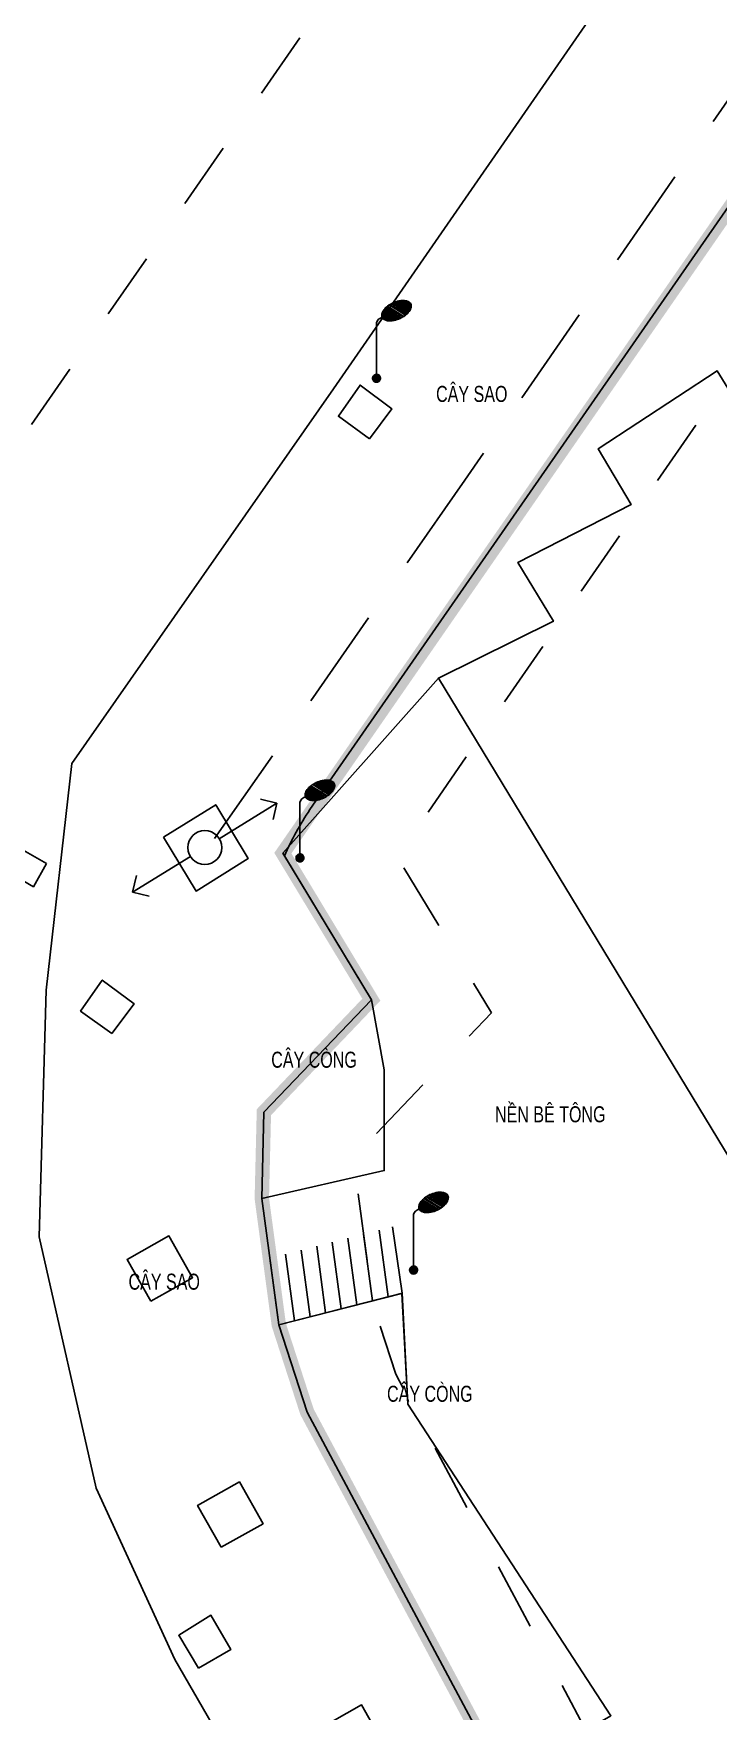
# Model space of a CAD drawing. Header units: millimetres. Extents: x 100 to 288, y -65 to 177.
# Drawn here: x 175.37 to 176.389, y 167.541 to 170.037 of the extents above; entities that cross this region are included whole.
import ezdxf

# ---------------------------------------------------------------- set-up
doc = ezdxf.new("R2010")
doc.units = ezdxf.units.MM
doc.header["$LTSCALE"] = 0.3
doc.header["$MEASUREMENT"] = 0
doc.linetypes.add('DASHDOTX2', pattern=[2, 1, -0.5, 0, -0.5])
doc.linetypes.add('DASHED2', pattern=[0.375, 0.25, -0.125])
for name, color, linetype in [('HATCH1', 8, 'CONTINUOUS'), ('KT', 8, 'CONTINUOUS'), ('Ky hieu', 7, 'CONTINUOUS'), ('LAYER 1', 1, 'CONTINUOUS'), ('THAY', 4, 'CONTINUOUS')]:
    doc.layers.add(name, color=color, linetype=linetype)
doc.styles.add('DIM', font='VAVON.TTF')

# ---------------------------------------------------------------- blocks, each defined once
blk = doc.blocks.new('Cot den')
at = {"layer": 'Ky hieu', "color": 5, "linetype": 'Continuous'}
for p, q in [((474185.965, 1112245.026), (474185.991, 1112245.093)), ((474185.965, 1112242.67), (474185.965, 1112245.026)), ((474185.991, 1112245.093), (474186.045, 1112245.174)), ((474186.045, 1112245.174), (474186.126, 1112245.228)), ((474186.126, 1112245.228), (474186.193, 1112245.255))]:
    blk.add_line(p, q, dxfattribs=at)
mesh = blk.add_polyface(dxfattribs=at)
corners = [(474186.293, 1112245.159), (474186.24, 1112245.199), (474186.324, 1112245.147), (474186.222, 1112245.225), (474186.388, 1112245.122), (474186.202, 1112245.255), (474186.426, 1112245.115), (474186.192, 1112245.289), (474186.489, 1112245.105), (474186.184, 1112245.319), (474186.528, 1112245.105), (474186.186, 1112245.362), (474186.599, 1112245.106), (474186.187, 1112245.386), (474186.631, 1112245.111), (474186.204, 1112245.434), (474186.707, 1112245.122), (474186.22, 1112245.483), (474186.772, 1112245.14), (474186.246, 1112245.526), (474186.839, 1112245.159), (474186.272, 1112245.571), (474186.898, 1112245.183), (474186.31, 1112245.616), (474186.965, 1112245.21), (474186.343, 1112245.654), (474187.016, 1112245.237), (474186.397, 1112245.701), (474187.086, 1112245.274), (474186.425, 1112245.727), (474187.119, 1112245.297), (474186.505, 1112245.781), (474187.199, 1112245.351), (474186.538, 1112245.804), (474187.227, 1112245.377), (474186.608, 1112245.841), (474187.281, 1112245.424), (474186.658, 1112245.868), (474187.313, 1112245.462), (474186.726, 1112245.896), (474187.352, 1112245.507), (474186.785, 1112245.919), (474187.378, 1112245.552), (474186.851, 1112245.938), (474187.404, 1112245.595), (474186.917, 1112245.956), (474187.42, 1112245.644), (474186.993, 1112245.967), (474187.436, 1112245.692), (474187.025, 1112245.972), (474187.438, 1112245.716), (474187.095, 1112245.973), (474187.44, 1112245.759), (474187.135, 1112245.973), (474187.432, 1112245.789), (474187.422, 1112245.824), (474187.197, 1112245.963), (474187.422, 1112245.824), (474187.401, 1112245.854), (474187.235, 1112245.956), (474187.384, 1112245.879), (474187.3, 1112245.931), (474187.331, 1112245.919)]
mesh.append_faces([[corners[k] for k in face] for face in [(0, 0, 2, 1), (1, 2, 4, 3), (3, 4, 6, 5), (5, 6, 8, 7), (7, 8, 10, 9), (9, 10, 12, 11), (11, 12, 14, 13), (13, 14, 16, 15), (15, 16, 18, 17), (17, 18, 20, 19), (19, 20, 22, 21), (21, 22, 24, 23), (23, 24, 26, 25), (25, 26, 28, 27), (27, 28, 30, 29), (29, 30, 32, 31), (31, 32, 34, 33), (33, 34, 36, 35), (35, 36, 38, 37), (37, 38, 40, 39), (39, 40, 42, 41), (41, 42, 44, 43), (43, 44, 46, 45), (45, 46, 48, 47), (47, 48, 50, 49), (49, 50, 52, 51), (51, 52, 54, 53), (53, 54, 57, 56), (56, 55, 58, 59), (59, 58, 60, 61), (61, 60, 62, 62)]], dxfattribs={"vtx0": -1, "vtx2": -1, "color": 5})
mesh = blk.add_polyface(dxfattribs=at)
corners = [(474185.872, 1112242.529), (474185.856, 1112242.542), (474185.903, 1112242.513), (474185.846, 1112242.551), (474185.909, 1112242.511), (474185.832, 1112242.567), (474185.934, 1112242.504), (474185.824, 1112242.577), (474185.943, 1112242.503), (474185.815, 1112242.594), (474185.965, 1112242.501), (474185.808, 1112242.608), (474185.978, 1112242.502), (474185.804, 1112242.623), (474185.995, 1112242.504), (474185.799, 1112242.639), (474186.01, 1112242.508), (474185.798, 1112242.655), (474186.026, 1112242.513), (474185.796, 1112242.67), (474186.039, 1112242.519), (474185.796, 1112242.67), (474186.057, 1112242.529), (474185.798, 1112242.689), (474186.065, 1112242.535), (474185.799, 1112242.7), (474186.084, 1112242.551), (474185.806, 1112242.723), (474186.089, 1112242.557), (474185.808, 1112242.732), (474186.105, 1112242.577), (474185.82, 1112242.754), (474186.109, 1112242.585), (474185.824, 1112242.762), (474186.121, 1112242.608), (474185.84, 1112242.782), (474186.123, 1112242.616), (474185.846, 1112242.789), (474186.13, 1112242.639), (474185.864, 1112242.804), (474186.131, 1112242.65), (474185.872, 1112242.81), (474186.133, 1112242.67), (474185.89, 1112242.82), (474186.131, 1112242.684), (474185.903, 1112242.826), (474186.13, 1112242.7), (474185.919, 1112242.831), (474186.125, 1112242.716), (474185.934, 1112242.835), (474186.121, 1112242.732), (474185.951, 1112242.837), (474186.114, 1112242.745), (474185.965, 1112242.838), (474186.105, 1112242.762), (474185.986, 1112242.836), (474186.097, 1112242.772), (474185.995, 1112242.835), (474186.084, 1112242.789), (474186.02, 1112242.828), (474186.073, 1112242.797), (474186.026, 1112242.826), (474186.057, 1112242.81)]
mesh.append_faces([[corners[k] for k in face] for face in [(0, 0, 2, 1), (1, 2, 4, 3), (3, 4, 6, 5), (5, 6, 8, 7), (7, 8, 10, 9), (9, 10, 12, 11), (11, 12, 14, 13), (13, 14, 16, 15), (15, 16, 18, 17), (17, 18, 20, 19), (21, 20, 22, 23), (23, 22, 24, 25), (25, 24, 26, 27), (27, 26, 28, 29), (29, 28, 30, 31), (31, 30, 32, 33), (33, 32, 34, 35), (35, 34, 36, 37), (37, 36, 38, 39), (39, 38, 40, 41), (41, 40, 42, 43), (43, 42, 44, 45), (45, 44, 46, 47), (47, 46, 48, 49), (49, 48, 50, 51), (51, 50, 52, 53), (53, 52, 54, 55), (55, 54, 56, 57), (57, 56, 58, 59), (59, 58, 60, 61), (61, 60, 62, 62)]], dxfattribs={"vtx0": -1, "vtx2": -1, "color": 5})
blk = doc.blocks.new('CDHT')
at = {"layer": 'Ky hieu', "color": 5, "ltscale": 0.001}
for p, q in [((474181.866, 1112250.568), (474182.503, 1112251.205)), ((474181.866, 1112250.568), (474185.466, 1112250.568)), ((474181.866, 1112250.568), (474182.503, 1112249.932)), ((474187.266, 1112250.568), (474190.866, 1112250.568)), ((474190.866, 1112250.568), (474190.23, 1112251.205)), ((474190.866, 1112250.568), (474190.23, 1112249.932))]:
    blk.add_line(p, q, dxfattribs=at)
blk.add_circle((474186.366, 1112250.568), 0.9, dxfattribs=at)

msp = doc.modelspace()

# ---------------------------------------------------------------- linework, layer by layer
at = {"layer": 'HATCH1', "ltscale": 5}
msp.add_lwpolyline([(175.74343, 168.81408, -0.0422369), (175.78132, 168.88264), (177.64389, 171.56606)], format="xyb", dxfattribs=at)
at = {"layer": 'HATCH1', "linetype": 'DASHED2', "ltscale": 2}
msp.add_lwpolyline([(177.40713, 170.39932), (177.09151, 170.92922), (176.46638, 170.02947), (176.01174, 169.37266), (175.62255, 168.81515)], dxfattribs=at)
at = {"layer": 'HATCH1', "linetype": 'Continuous', "ltscale": 0.7}
msp.add_lwpolyline([(176.62398, 168.00355), (178.74154, 169.41107), (177.99491, 170.56792), (177.83431, 170.46273), (177.74248, 170.48747), (177.65273, 170.39866), (177.58431, 170.51098), (177.40713, 170.39932), (177.45563, 170.31892), (177.12115, 170.11594), (177.19424, 169.99746), (176.86477, 169.80454), (176.9046, 169.74024), (176.43474, 169.45806), (176.38712, 169.53554), (176.21023, 169.41931), (176.25946, 169.33659), (176.09051, 169.25013), (176.14366, 169.1627), (175.97248, 169.07838), (176.62398, 168.00355)], dxfattribs=at)
at = {"layer": 'HATCH1', "ltscale": 5}
for points in [[(177.99491, 170.56792), (178.74154, 169.41107), (176.62398, 168.00355), (175.97248, 169.07838), (176.14366, 169.1627), (176.09051, 169.25013), (176.25946, 169.33659), (176.21023, 169.41931), (176.38712, 169.53554), (176.43474, 169.45806), (176.9046, 169.74024), (176.86477, 169.80454), (177.19424, 169.99746), (177.12202, 170.11647), (177.45563, 170.31892), (177.40713, 170.39932), (177.58431, 170.51098), (177.65273, 170.39866), (177.74248, 170.48747), (177.83431, 170.46273)], [(176.2292, 167.53471), (175.9273, 167.99847), (175.91841, 168.16329), (175.73511, 168.1164), (175.7772, 167.98657), (176.06793, 167.44226)]]:
    msp.add_lwpolyline(points, close=True, dxfattribs=at)
at = {"layer": 'HATCH1'}
for points in [[(176.27073, 170.16515), (175.81624, 169.50856), (175.42732, 168.95144), (175.38911, 168.61409), (175.37844, 168.24695), (175.4636, 167.8732), (175.58034, 167.61824), (175.98397, 166.91949), (176.98638, 165.1917), (177.48141, 164.33472), (177.97962, 163.47706), (178.23712, 163.03572), (178.46561, 162.80121), (178.67888, 162.69985), (178.85006, 162.7091), (179.03284, 162.78885), (179.63078, 163.12149), (182.25949, 164.59078), (183.12819, 165.07847)], [(175.97248, 169.07838), (175.74116, 168.81784), (175.87278, 168.59988), (175.89181, 168.49536), (175.892, 168.34574), (175.70987, 168.3043), (175.71297, 168.43252), (175.71297, 168.43252), (175.87278, 168.59988)], [(175.56371, 168.84153), (175.64134, 168.88991), (175.68977, 168.80993), (175.61214, 168.76154), (175.56371, 168.84153)], [(175.38953, 168.8026), (175.37016, 168.76802), (175.33544, 168.78791), (175.35482, 168.82249), (175.38953, 168.8026)], [(175.9181, 168.16308), (175.9273, 167.99847), (175.9273, 167.99847), (176.2292, 167.53471), (176.06793, 167.44226), (175.7772, 167.98657), (175.73511, 168.1164), (175.9181, 168.16308)]]:
    msp.add_lwpolyline(points, dxfattribs=at)
at = {"layer": 'HATCH1', "ltscale": 5}
for points in [[(176.27073, 170.16515), (175.81624, 169.50856), (175.42732, 168.95144), (175.38911, 168.61409), (175.37844, 168.24695), (175.4636, 167.8732), (175.58034, 167.61824), (175.98397, 166.91949), (176.98638, 165.1917), (177.48141, 164.33472), (177.97962, 163.47706), (178.23712, 163.03572), (178.46561, 162.80121), (178.67888, 162.69985), (178.85006, 162.7091), (179.03284, 162.78885), (179.63078, 163.12149), (182.25949, 164.59078), (183.12819, 165.07847)], [(175.74343, 168.81408), (175.87278, 168.59988), (175.71297, 168.43252), (175.70987, 168.3043), (175.73511, 168.1164), (175.7772, 167.98657), (176.06793, 167.44226), (176.26234, 167.10072), (176.44464, 166.78521), (176.7038, 166.33436), (176.86415, 166.06477), (177.01434, 165.8084), (178.69697, 162.91929)]]:
    msp.add_lwpolyline(points, dxfattribs=at)
at = {"layer": 'HATCH1'}
for points in [[(175.87027, 169.43436), (175.9034, 169.47873), (175.85597, 169.51403), (175.82391, 169.46781)], [(175.48669, 168.54951), (175.51983, 168.59388), (175.4724, 168.62918), (175.44033, 168.58296)], [(175.54458, 168.15136), (175.60682, 168.18642), (175.57176, 168.24865), (175.50953, 168.2136)], [(175.64947, 167.78545), (175.71171, 167.8205), (175.67665, 167.88274), (175.61441, 167.84768)], [(175.61564, 167.60559), (175.66363, 167.63322), (175.63404, 167.68442), (175.5863, 167.65465)], [(175.831, 167.45351), (175.89323, 167.48856), (175.85818, 167.5508), (175.79594, 167.51574)]]:
    msp.add_lwpolyline(points, close=True, dxfattribs=at)
at = {"layer": 'HATCH1', "linetype": 'DASHED2'}
for points in [[(175.8977, 168.15788), (175.87305, 168.34143)], [(175.91843, 168.16317), (175.892, 168.34574)], [(175.78156, 168.12825), (175.75649, 168.31491)], [(175.80479, 168.13418), (175.7798, 168.32021)], [(175.82802, 168.1401), (175.80311, 168.32552)], [(175.85125, 168.14603), (175.82642, 168.33082)], [(175.87447, 168.15195), (175.84974, 168.33612)], [(175.73511, 168.1164), (175.70987, 168.3043)], [(175.75833, 168.12232), (175.73318, 168.3096)]]:
    msp.add_lwpolyline(points, dxfattribs=at)
at = {"layer": 'KT', "linetype": 'DASHDOTX2', "lineweight": -2, "ltscale": 0.0005, "flags": 128}
msp.add_lwpolyline([(185.46005, 165.98979), (180.34871, 173.65276), (177.41641, 172.1069, 0.1199755), (176.87523, 171.62782), (174.71299, 168.51266, -0.0751899), (174.13844, 167.90102), (168.14392, 163.15897), (175.38711, 150.75415), (182.53181, 154.92594), (179.07267, 160.89523), (186.09118, 164.81508), (185.97885, 165.05559), (185.4891, 165.94624), (185.46005, 165.98979)], format="xyb", dxfattribs=at)
at = {"layer": 'LAYER 1', "linetype": 'DASHED2', "lineweight": -2, "flags": 128}
msp.add_lwpolyline([(178.77643, 163.06713), (179.07998, 163.24856), (180.91066, 164.27182), (181.04108, 164.35672), (181.53337, 164.63675), (181.98923, 164.89605), (182.3955, 165.13688), (182.72489, 165.33214), (182.78409, 165.36723), (182.80312, 165.37857), (182.91461, 165.44084), (183.16252, 165.5793), (183.43137, 165.72945), (184.32697, 166.22965), (180.17148, 172.4596), (179.93517, 172.51961), (177.99853, 171.49864), (177.72951, 171.43877), (175.91125, 168.81254), (176.05154, 168.58022), (175.85445, 168.37383), (175.85296, 168.31213), (175.87498, 168.14819), (175.90918, 168.04269), (176.19292, 167.51146), (176.56833, 166.8567)], close=True, dxfattribs=at)
at = {"layer": 'THAY', "linetype": 'DASHDOTX2', "lineweight": -2, "ltscale": 0.3, "const_width": 0.02143, "flags": 128}
msp.add_lwpolyline([(178.72573, 162.87039), (179.15149, 163.12487), (180.98456, 164.14947), (181.11543, 164.23466), (181.60401, 164.51257), (182.06098, 164.77251), (182.46835, 165.01399), (182.79774, 165.20925), (182.85707, 165.24443), (182.87452, 165.25483), (182.98427, 165.31612), (183.23218, 165.45458), (183.50102, 165.60473), (184.53161, 166.18031), (180.25985, 172.58455), (179.91711, 172.67159), (177.94882, 171.63393), (177.64389, 171.56606), (175.74116, 168.81784), (175.87278, 168.59988), (175.71297, 168.43252), (175.70987, 168.3043), (175.73511, 168.1164), (175.7772, 167.98657), (176.06793, 167.44226), (176.44464, 166.78521), (178.72573, 162.87039)], dxfattribs=at)

# ---------------------------------------------------------------- block references
at = {"layer": 'HATCH1', "xscale": 0.03504980631987564, "yscale": 0.03504980634066612, "zscale": 0.03504980631809729}
for p in [(-16444.24572, -38814.36601), (-16444.3596, -38815.07938), (-16444.19062, -38815.69238)]:
    msp.add_blockref('Cot den', p, dxfattribs=at)
at = {"layer": 'HATCH1', "xscale": 0.0280398450434058, "yscale": 0.02803984505590051, "zscale": 0.02803984505447779, "rotation": 211.6577846773021}
msp.add_blockref('CDHT', (-4875.25493, 33693.81664), dxfattribs=at)

# ---------------------------------------------------------------- texts
at = {"layer": 'HATCH1', "style": 'DIM', "width": 0.75}
for s, height, p in [('CAÂY SAO', 0.02381, (175.96907, 169.48907)), ('CAÂY COØNG', 0.02381, (175.72384, 168.49872, 0)), ('NEÀN BEÂ TOÂNG', 0.0238096, (176.05668, 168.41755)), ('CAÂY SAO', 0.02381, (175.5116, 168.16856)), ('CAÂY COØNG', 0.02381, (175.89611, 168.00182, 0))]:
    msp.add_text(s, height=height, dxfattribs=at).set_placement(p)

doc.saveas('drawing.dxf')
